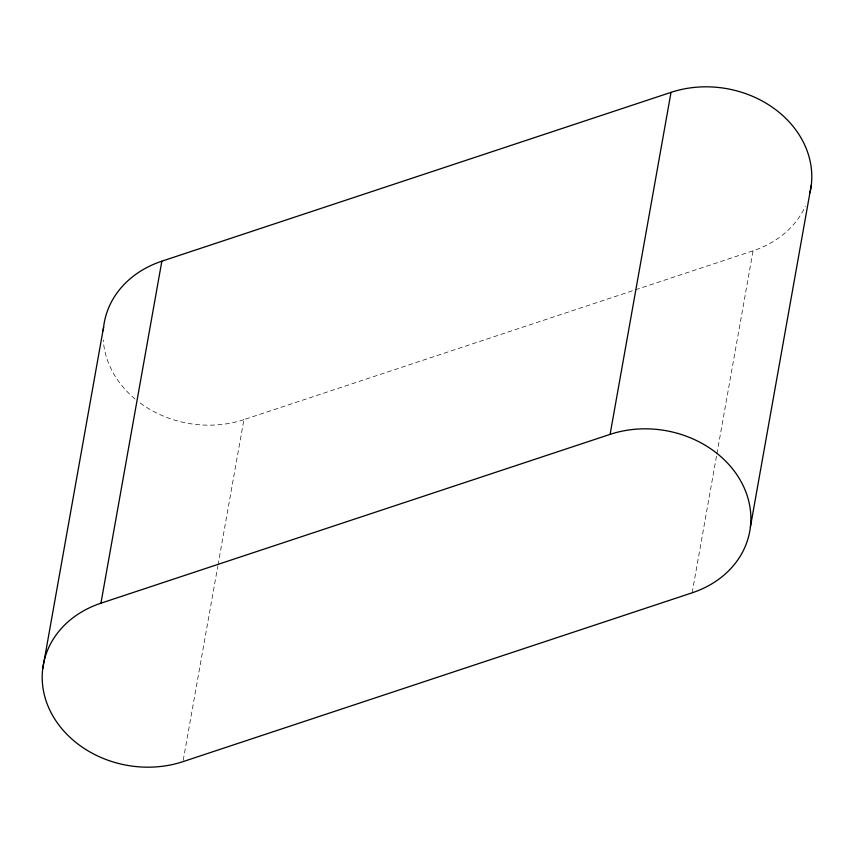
<?xml version="1.0" encoding="UTF-8"?>
<svg xmlns="http://www.w3.org/2000/svg" width="854" height="854" viewBox="0 0 854 854"><rect width="100%" height="100%" fill="white"/><g stroke="black" fill="none" stroke-linecap="round" stroke-linejoin="round"><path stroke-width="0.64" stroke-dasharray="4.27 3.2" d="M183.215 760.338L217.759 566.394M217.994 565.081L243.902 419.634L753.068 250.798A100.206 84.226 10.1 0 0 805.343 206.273M692.146 592.815L716.655 455.214M716.89 453.912L753.068 250.798M243.902 419.634A100.206 84.226 10.1 0 1 139.234 402.309M135.081 399.01A100.206 84.226 10.1 0 1 103.27 339.913"/><path stroke-width="1.28" d="M42.7 668.928L103.622 326.911M100.932 603.202L610.098 434.366A100.206 84.226 10.1 0 1 742.051 483.439A100.206 84.226 10.1 0 1 692.146 592.815L182.98 761.64A100.206 84.226 10.1 0 1 51.026 712.567A100.206 84.226 10.1 0 1 100.932 603.202L161.854 261.185L671.02 92.36A100.206 84.226 10.1 0 1 773.948 108.394A100.206 84.226 10.1 0 1 809.966 192.726M610.098 434.366L671.02 92.36M750.378 527.089L811.3 185.072M103.27 330.765A100.206 84.226 10.1 0 1 161.854 261.185"/></g></svg>
